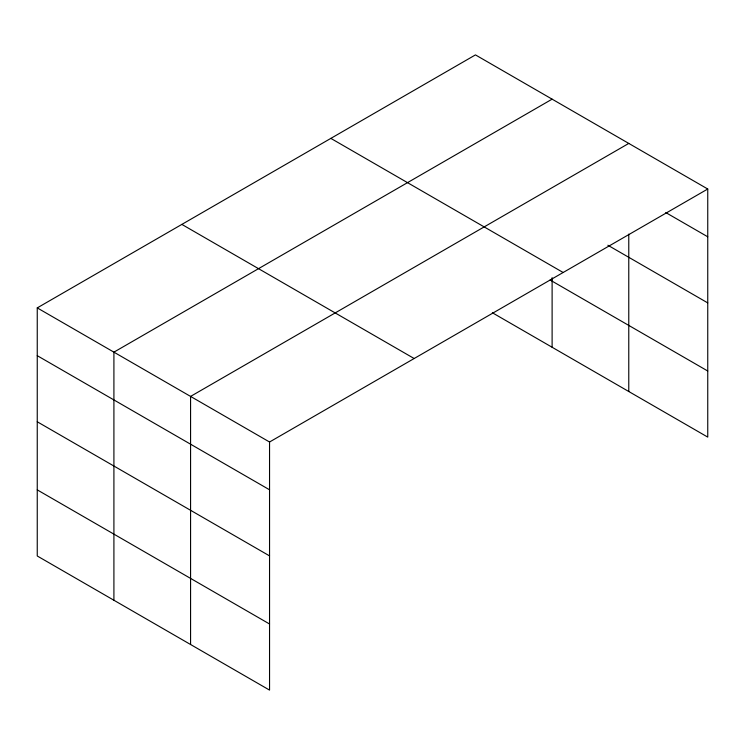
<?xml version="1.0" encoding="UTF-8"?>
<svg xmlns="http://www.w3.org/2000/svg" width="745" height="745" viewBox="0 0 745 745"><rect width="100%" height="100%" fill="white"/><g stroke="black" fill="none" stroke-linecap="round" stroke-linejoin="round"><path stroke-width="1.12" d="M37.25 307.89L269.55 442.008L269.55 690.103L37.25 555.984L37.25 307.89L475.45 54.897L707.75 189.016L707.75 437.11L492.371 312.76M552.11 99.16L113.91 352.152L113.91 600.237M628.771 143.422L190.571 396.415L190.571 644.5M269.55 442.008L707.75 189.016M665.76 212.558L707.75 236.798M607.864 245.235L707.75 302.898M330.845 138.384L563.146 272.502M550.117 279.999L707.75 371.01M181.855 224.403L414.155 358.522M37.25 355.672L269.55 489.791M37.25 421.772L269.55 555.891M37.25 489.875L269.55 623.993M628.771 234.107L628.771 391.507M552.11 277.68L552.11 347.245"/></g></svg>
